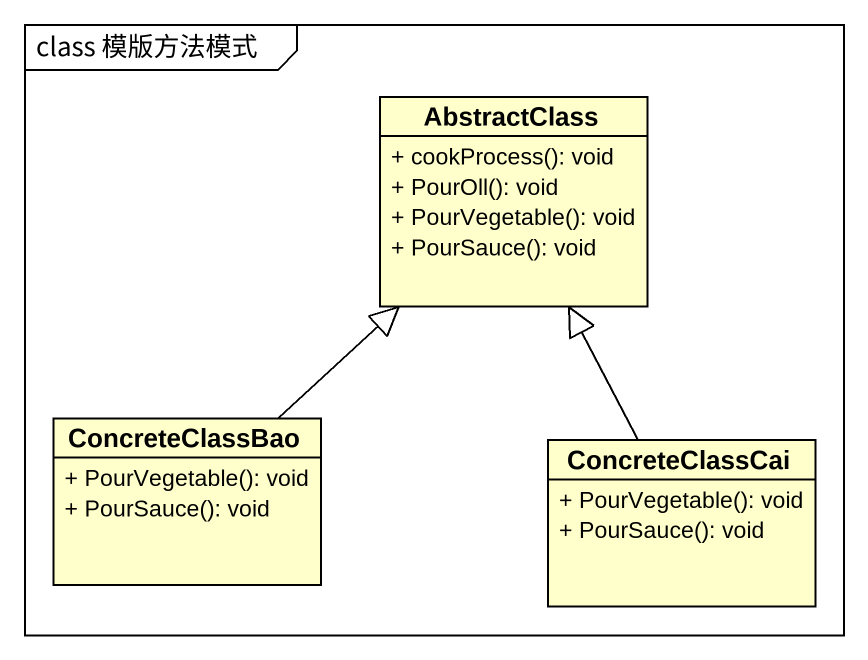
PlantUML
@startuml
mainframe class 模版方法模式
hide circle
hide empty members
skinparam classAttributeIconSize 0
class AbstractClass {
  + cookProcess(): void
  + PourOll(): void
  + PourVegetable(): void
  + PourSauce(): void
}
class ConcreteClassBao {
  + PourVegetable(): void
  + PourSauce(): void
}
class ConcreteClassCai {
  + PourVegetable(): void
  + PourSauce(): void
}
ConcreteClassBao -up-|> AbstractClass
ConcreteClassCai -up-|> AbstractClass
@enduml
